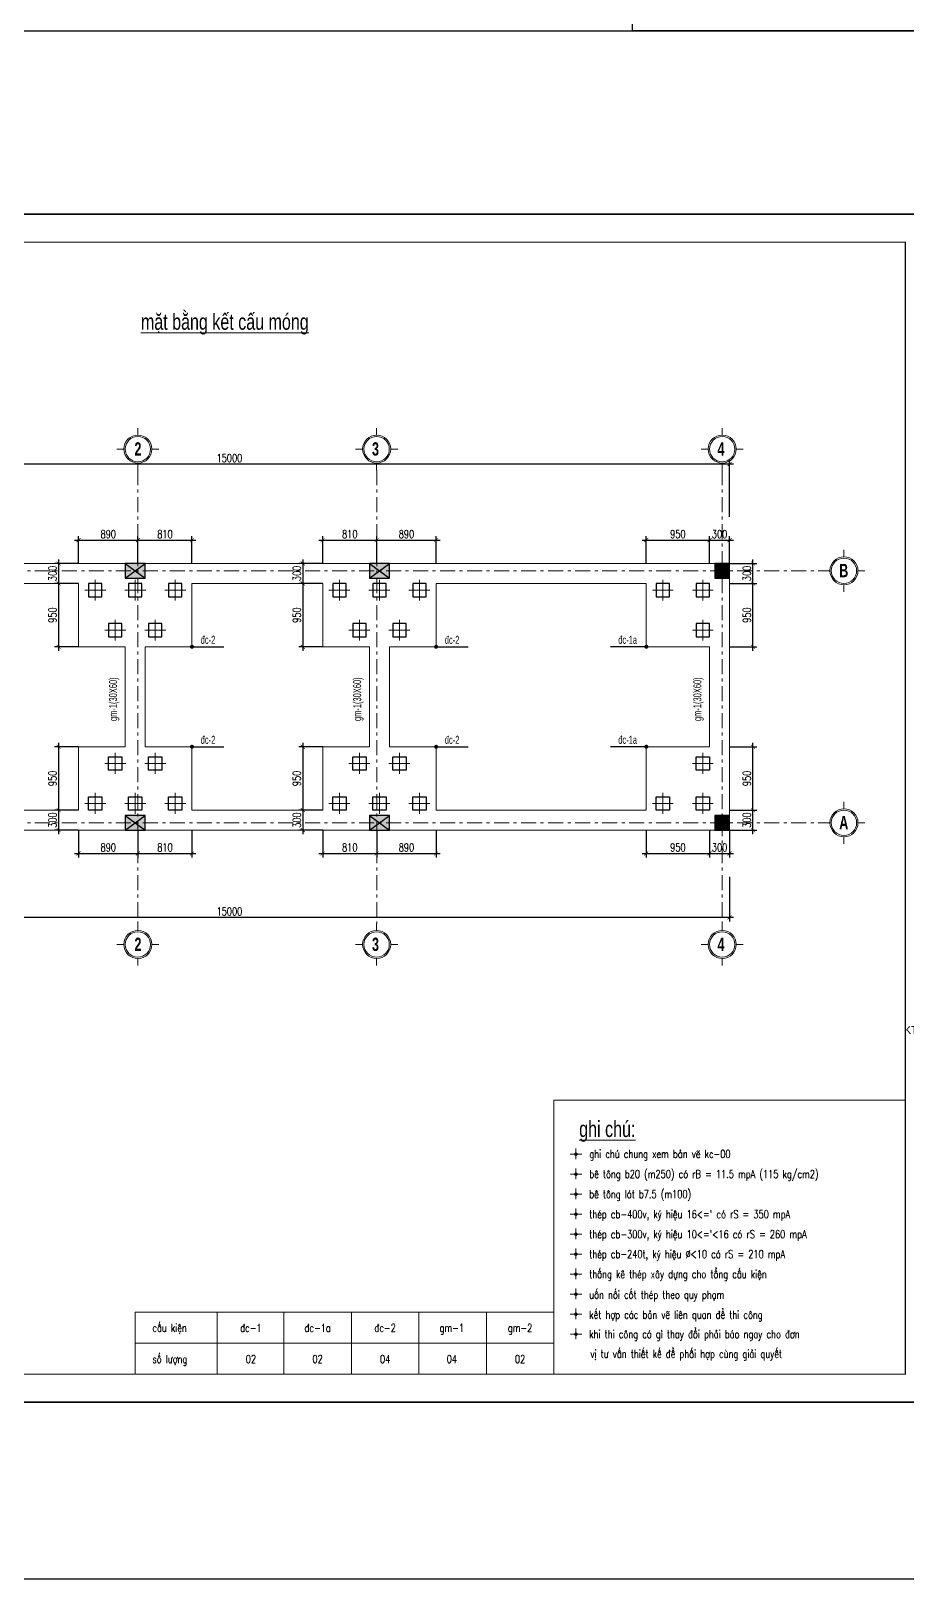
# Model space of a CAD drawing. Extents: x -2098986 to 943, y -1296280 to 73591.
# Drawn here: x -1756590 to -1743456, y -1074994 to -1051774 of the extents above; entities that cross this region are included whole.
import ezdxf
from ezdxf.enums import TextEntityAlignment as Align

# ---------------------------------------------------------------- set-up
doc = ezdxf.new("R2010")
doc.units = 0
doc.header["$LTSCALE"] = 150
doc.header["$PDMODE"] = 35
doc.linetypes.add('_Tim', pattern=[9, 5, -1.5, 1, -1.5])
doc.linetypes.add('HIDDEN2', pattern=[4.7625, 3.175, -1.5875])
doc.layers.get('0').update_dxf_attribs({"lineweight": 18})
doc.layers.get('Defpoints').update_dxf_attribs({"lineweight": 18})
for name, color, linetype, lineweight in [('05.Text', 253, 'Continuous', 18), ('11.Khung bo', 32, 'Continuous', 50), ('12.Khung', 36, 'Continuous', 25), ('KCVN-THAY', 7, 'Continuous', 25), ('LS-DIM', 251, 'Continuous', 13), ('LS-TEXT', 60, 'Continuous', 20), ('LS-THAY', 7, 'Continuous', 20), ('LS-TRUC', 108, '_Tim', 9)]:
    doc.layers.add(name, color=color, linetype=linetype, lineweight=lineweight)
for name, color, linetype in [('DIM', 1, 'Continuous'), ('HATCH', 8, 'Continuous'), ('LS-COC', 11, 'Continuous')]:
    doc.layers.add(name, color=color, linetype=linetype)
doc.layers.add('Tpl_Bound', color=1, linetype='Continuous', plot=False)
doc.styles.add('AVANTHB', font='')
doc.styles.add('KCVN-LEADER', font='vnromadi.shx', dxfattribs={"width": 0.7, "height": 4})
doc.styles.add('VnAvantH', font='')
doc.styles.add('vnsimpli', font='vnsimli.shx', dxfattribs={"width": 0.75})
doc.styles.get('AVANTHB').set_extended_font_data('.VnAvantH', bold=True)
doc.styles.get('VnAvantH').set_extended_font_data('.VnAvantH')
doc.dimstyles.new('D100', dxfattribs={"dimtxt": 200, "dimasz": 100, "dimexe": 100, "dimexo": 0, "dimgap": 50, "dimtad": 1, "dimdec": 0, "dimdsep": 46, "dimtxsty": 'vnsimpli', "dimblk": 'ARCHTICK', "dimcen": 1, "dimdle": 100, "dimclrd": 256, "dimclre": 256, "dimclrt": 60, "dimadec": 0, "dimazin": 0, "dimtfac": 1, "dimtdec": 0, "dimtix": 1, "dimtmove": 2, "dimatfit": 3, "dimfxl": 1, "dimarcsym": 0})
doc.dimstyles.new('D100(120)', dxfattribs={"dimtxt": 120, "dimasz": 60, "dimexe": 60, "dimexo": 0, "dimgap": 30, "dimtad": 1, "dimdec": 0, "dimdsep": 46, "dimtxsty": 'vnsimpli', "dimblk": 'ARCHTICK', "dimcen": 0, "dimdle": 60, "dimclrd": 256, "dimclre": 256, "dimclrt": 60, "dimadec": 0, "dimazin": 0, "dimtfac": 1, "dimtdec": 0, "dimtix": 1, "dimtmove": 0, "dimatfit": 3, "dimfxl": 1, "dimarcsym": 0})

# ---------------------------------------------------------------- blocks, each defined once
blk = doc.blocks.new('*U4')
at = {"layer": 'KCVN-THAY', "color": 140}
blk.add_lwpolyline([(214871.76, 86966.68), (215381.8, 86966.68), (215381.8, 86579.68), (214871.76, 86579.68)], close=True, dxfattribs=at)
blk = doc.blocks.new('100')
at = {"layer": '11.Khung bo', "const_width": 26.7}
blk.add_lwpolyline([(1860913, -945240), (1860913, -916940), (1896063, -916940), (1896063, -945240)], close=True, dxfattribs=at)
blk.add_lwpolyline([(1860913, -945240), (1860913, -916940), (1896063, -916940), (1896063, -945240)], close=True, dxfattribs=at)
blk.add_lwpolyline([(1860913, -945240), (1860913, -916940), (1896063, -916940), (1896063, -945240)], close=True, dxfattribs=at)
at = {"layer": '12.Khung'}
blk.add_lwpolyline([(1901579, -945940), (1901579, -916240), (1859580, -916240), (1859580, -945940)], close=True, dxfattribs=at)
blk.add_lwpolyline([(1901579, -945940), (1901579, -916240), (1859580, -916240), (1859580, -945940)], close=True, dxfattribs=at)
blk.add_lwpolyline([(1901579, -945940), (1901579, -916240), (1859580, -916240), (1859580, -945940)], close=True, dxfattribs=at)
at = {"layer": '05.Text', "style": 'VnAvantH'}
blk.add_text('KTS.lª thÕ trinh', height=198, dxfattribs=at).set_placement((1898428, -936733), align=Align.RIGHT)
blk = doc.blocks.new('n')
at = {"layer": 'LS-TEXT', "linetype": 'Continuous'}
for p, q in [((-27, 0), (-175, 0)), ((-175, 0), (188, 0)), ((0, 0), (0, 178)), ((0, 178), (0, -151))]:
    blk.add_line(p, q, dxfattribs=at)
at = {"layer": 'LS-TEXT', "linetype": 'Continuous', "const_width": 54}
blk.add_lwpolyline([(-27, 0, 1), (27, 0, 1)], format="xyb", close=True, dxfattribs=at)
blk = doc.blocks.new('GHI CHU NHA BE TONG 2')
at = {"layer": 'LS-THAY'}
blk.add_lwpolyline([(-266782, -808508), (-258003, -808508), (-258003, -815358), (-266782, -815358)], close=True, dxfattribs=at)
at = {"layer": 'LS-THAY', "xscale": 0.7999999999301508, "yscale": 0.7999999999301508, "zscale": 0.7999999999301508}
for p in [(-266233, -809858), (-266232, -810358), (-266233, -810858), (-266233, -811358), (-266233, -811858), (-266235, -812358), (-266236, -812858), (-266233, -813358), (-266233, -813858), (-266232, -814358)]:
    blk.add_blockref('n', p, dxfattribs=at)
at = {"layer": 'LS-TEXT', "color": 60, "style": 'KCVN-LEADER', "width": 0.75}
blk.add_text('%%Ughi chó:', height=400, dxfattribs=at).set_placement((-266152, -809428))
at = {"layer": 'LS-TEXT', "style": 'vnsimpli', "width": 0.75}
for s, p in [('   ghi chó chung xem b¶n vÏ kc-00', (-266233, -809952)), ('   bª t«ng b20 (m250) cã rB = 11.5 mpA (115 kg/cm2)', (-266233, -810453)), ('   bª t«ng lãt b7.5 (m100)', (-266235, -810956)), ('   thÐp cb-400v, ký hiÖu 16<=` cã rS = 350 mpA', (-266235, -811458)), ('   thÐp cb-300v, ký hiÖu 10<=`<16 cã rS = 260 mpA', (-266235, -811958)), ('   thÐp cb-240t, ký hiÖu %%C<10 cã rS = 210 mpA', (-266235, -812454)), ('   thèng kª thÐp x©y dùng cho tæng cÊu kiÖn', (-266236, -812954)), ('   uèn nèi cèt thÐp theo quy ph¹m', (-266235, -813470)), ('   kÕt hîp c¸c b¶n vÏ liªn quan ®Ó thi c«ng', (-266235, -813970)), ('   khi thi c«ng cã g× thay ®æi ph¶i b¸o ngay cho ®¬n', (-266236, -814454)), ('vÞ t\xad vÊn thiÕt kÕ ®Ó phèi hîp cïng gi¶i quyÕt', (-265871, -814951))]:
    blk.add_text(s, height=200, dxfattribs=at).set_placement(p)
blk = doc.blocks.new('DANHTRUC')
for p, q in [((980383, -947347), (980383, -947137)), ((979963, -947767), (979753, -947767)), ((980803, -947767), (981013, -947767)), ((980383, -948187), (980383, -948397))]:
    blk.add_line(p, q)
for radius in [420, 380]:
    blk.add_circle((980383, -947767), radius)
blk = doc.blocks.new('_ArchTick')
at = {"layer": 'DIM', "color": 0, "const_width": 0.15}
blk.add_lwpolyline([(-0.5, -0.5), (0.5, 0.5)], dxfattribs=at)
blk = doc.blocks.new('*D734')
at = {"layer": 'Defpoints', "color": 0, "transparency": 16777216}
for p in [(-1939457, -1050604), (-1939457, -1051394), (-1924457, -1051394)]:
    blk.add_point(p, dxfattribs=at)
at = {"layer": 'LS-DIM', "lineweight": -2, "transparency": 16777216}
for p, q in [((-1924397, -1050604), (-1939517, -1050604)), ((-1939457, -1051394), (-1939457, -1050544)), ((-1924457, -1051394), (-1924457, -1050544))]:
    blk.add_line(p, q, dxfattribs=at)
at = {"layer": 'LS-DIM', "lineweight": -2, "transparency": 16777216, "xscale": 60, "yscale": 60, "zscale": 60, "rotation": 180}
blk.add_blockref('_ArchTick', (-1939457, -1050604), dxfattribs=at)
at = {"layer": 'LS-DIM', "lineweight": -2, "transparency": 16777216, "xscale": 60, "yscale": 60, "zscale": 60}
blk.add_blockref('_ArchTick', (-1924457, -1050604), dxfattribs=at)
at = {"layer": 'LS-DIM', "color": 60, "transparency": 16777216, "insert": (-1931956, -1050514), "char_height": 120, "attachment_point": 5, "style": 'vnsimpli'}
blk.add_mtext('15000', dxfattribs=at)
blk = doc.blocks.new('*D744')
at = {"layer": 'Defpoints', "color": 0, "transparency": 16777216}
for p in [(-1939457, -1056794), (-1924457, -1056794), (-1939457, -1057404)]:
    blk.add_point(p, dxfattribs=at)
at = {"layer": 'LS-DIM', "lineweight": -2, "transparency": 16777216}
for p, q in [((-1939457, -1056794), (-1939457, -1057464)), ((-1924457, -1056794), (-1924457, -1057464)), ((-1924397, -1057404), (-1939517, -1057404))]:
    blk.add_line(p, q, dxfattribs=at)
at = {"layer": 'LS-DIM', "lineweight": -2, "transparency": 16777216, "xscale": 60, "yscale": 60, "zscale": 60, "rotation": 180}
blk.add_blockref('_ArchTick', (-1939457, -1057404), dxfattribs=at)
at = {"layer": 'LS-DIM', "lineweight": -2, "transparency": 16777216, "xscale": 60, "yscale": 60, "zscale": 60}
blk.add_blockref('_ArchTick', (-1924457, -1057404), dxfattribs=at)
at = {"layer": 'LS-DIM', "color": 60, "transparency": 16777216, "insert": (-1931956, -1057314), "char_height": 120, "attachment_point": 5, "style": 'vnsimpli'}
blk.add_mtext('15000', dxfattribs=at)
blk = doc.blocks.new('A$C287A59E2')
at = {"layer": 'LS-COC', "linetype": 'HIDDEN2', "ltscale": 0.04}
blk.add_lwpolyline([(0.75, 3.42), (3.42, 3.42), (3.42, 0.75), (0.75, 0.75)], close=True, dxfattribs=at)
at = {"layer": 'LS-TRUC', "linetype": '_Tim', "ltscale": 200}
for p, q in [((2.08, 0), (2.08, 4.17)), ((0, 2.08), (4.17, 2.08))]:
    blk.add_line(p, q, dxfattribs=at)
blk = doc.blocks.new('cocc')
at = {"layer": 'LS-COC', "yscale": 75, "zscale": 75}
for p, xscale, rotation in [((-1933811, -1052338), -75, 90), ((-1933211, -1052338), -75, 90), ((-1932611, -1052338), -75, 90), ((-1930151, -1052338), -75, 90), ((-1929551, -1052338), -75, 90), ((-1928951, -1052338), -75, 90), ((-1925301, -1052338), -75, 90), ((-1924701, -1052338), -75, 90), ((-1933511, -1052938), -75, 90), ((-1932911, -1052938), -75, 90), ((-1929851, -1052938), -75, 90), ((-1929251, -1052938), -75, 90), ((-1924701, -1052938), -75, 90), ((-1933511, -1055250), 75, 90.00000000000001), ((-1932911, -1055250), 75, 90.00000000000001), ((-1929851, -1055250), 75, 90.00000000000001), ((-1929251, -1055250), 75, 90.00000000000001), ((-1924701, -1055250), 75, 90.00000000000001), ((-1933811, -1055850), 75, 90.00000000000001), ((-1933211, -1055850), 75, 90.00000000000001), ((-1932611, -1055850), 75, 90.00000000000001), ((-1930151, -1055850), 75, 90.00000000000001), ((-1929551, -1055850), 75, 90.00000000000001), ((-1928951, -1055850), 75, 90.00000000000001), ((-1925301, -1055850), 75, 90.00000000000001), ((-1924701, -1055850), 75, 90.00000000000001)]:
    blk.add_blockref('A$C287A59E2', p, dxfattribs=dict(at, xscale=xscale, rotation=rotation))
blk = doc.blocks.new('*D786')
at = {"layer": 'Defpoints', "color": 0, "transparency": 16777216}
for p in [(-1754986, -1059411), (-1755876, -1059761), (-1754986, -1059761)]:
    blk.add_point(p, dxfattribs=at)
at = {"layer": 'LS-DIM', "lineweight": -2, "transparency": 16777216}
for p, q in [((-1755936, -1059411), (-1754926, -1059411)), ((-1755876, -1059761), (-1755876, -1059351)), ((-1754986, -1059761), (-1754986, -1059351))]:
    blk.add_line(p, q, dxfattribs=at)
at = {"layer": 'LS-DIM', "lineweight": -2, "transparency": 16777216, "xscale": 60, "yscale": 60, "zscale": 60, "rotation": 180}
blk.add_blockref('_ArchTick', (-1755876, -1059411), dxfattribs=at)
at = {"layer": 'LS-DIM', "lineweight": -2, "transparency": 16777216, "xscale": 60, "yscale": 60, "zscale": 60}
blk.add_blockref('_ArchTick', (-1754986, -1059411), dxfattribs=at)
at = {"layer": 'LS-DIM', "color": 60, "transparency": 16777216, "insert": (-1755431, -1059321), "char_height": 120, "attachment_point": 5, "style": 'vnsimpli'}
blk.add_mtext('890', dxfattribs=at)
blk = doc.blocks.new('*D787')
at = {"layer": 'Defpoints', "color": 0, "transparency": 16777216}
for p in [(-1754176, -1059411), (-1754986, -1059761), (-1754176, -1059761)]:
    blk.add_point(p, dxfattribs=at)
at = {"layer": 'LS-DIM', "lineweight": -2, "transparency": 16777216}
for p, q in [((-1755046, -1059411), (-1754116, -1059411)), ((-1754986, -1059761), (-1754986, -1059351)), ((-1754176, -1059761), (-1754176, -1059351))]:
    blk.add_line(p, q, dxfattribs=at)
at = {"layer": 'LS-DIM', "lineweight": -2, "transparency": 16777216, "xscale": 60, "yscale": 60, "zscale": 60, "rotation": 180}
blk.add_blockref('_ArchTick', (-1754986, -1059411), dxfattribs=at)
at = {"layer": 'LS-DIM', "lineweight": -2, "transparency": 16777216, "xscale": 60, "yscale": 60, "zscale": 60}
blk.add_blockref('_ArchTick', (-1754176, -1059411), dxfattribs=at)
at = {"layer": 'LS-DIM', "color": 60, "transparency": 16777216, "insert": (-1754581, -1059321), "char_height": 120, "attachment_point": 5, "style": 'vnsimpli'}
blk.add_mtext('810', dxfattribs=at)
blk = doc.blocks.new('*D788')
at = {"layer": 'Defpoints', "color": 0, "transparency": 16777216}
for p in [(-1751406, -1059411), (-1752216, -1059761), (-1751406, -1059761)]:
    blk.add_point(p, dxfattribs=at)
at = {"layer": 'LS-DIM', "lineweight": -2, "transparency": 16777216}
for p, q in [((-1752276, -1059411), (-1751346, -1059411)), ((-1752216, -1059761), (-1752216, -1059351)), ((-1751406, -1059761), (-1751406, -1059351))]:
    blk.add_line(p, q, dxfattribs=at)
at = {"layer": 'LS-DIM', "lineweight": -2, "transparency": 16777216, "xscale": 60, "yscale": 60, "zscale": 60, "rotation": 180}
blk.add_blockref('_ArchTick', (-1752216, -1059411), dxfattribs=at)
at = {"layer": 'LS-DIM', "lineweight": -2, "transparency": 16777216, "xscale": 60, "yscale": 60, "zscale": 60}
blk.add_blockref('_ArchTick', (-1751406, -1059411), dxfattribs=at)
at = {"layer": 'LS-DIM', "color": 60, "transparency": 16777216, "insert": (-1751811, -1059321), "char_height": 120, "attachment_point": 5, "style": 'vnsimpli'}
blk.add_mtext('810', dxfattribs=at)
blk = doc.blocks.new('*D789')
at = {"layer": 'Defpoints', "color": 0, "transparency": 16777216}
for p in [(-1750516, -1059411), (-1751406, -1059761), (-1750516, -1059761)]:
    blk.add_point(p, dxfattribs=at)
at = {"layer": 'LS-DIM', "lineweight": -2, "transparency": 16777216}
for p, q in [((-1751466, -1059411), (-1750456, -1059411)), ((-1751406, -1059761), (-1751406, -1059351)), ((-1750516, -1059761), (-1750516, -1059351))]:
    blk.add_line(p, q, dxfattribs=at)
at = {"layer": 'LS-DIM', "lineweight": -2, "transparency": 16777216, "xscale": 60, "yscale": 60, "zscale": 60, "rotation": 180}
blk.add_blockref('_ArchTick', (-1751406, -1059411), dxfattribs=at)
at = {"layer": 'LS-DIM', "lineweight": -2, "transparency": 16777216, "xscale": 60, "yscale": 60, "zscale": 60}
blk.add_blockref('_ArchTick', (-1750516, -1059411), dxfattribs=at)
at = {"layer": 'LS-DIM', "color": 60, "transparency": 16777216, "insert": (-1750961, -1059321), "char_height": 120, "attachment_point": 5, "style": 'vnsimpli'}
blk.add_mtext('890', dxfattribs=at)
blk = doc.blocks.new('*D790')
at = {"layer": 'Defpoints', "color": 0, "transparency": 16777216}
for p in [(-1746416, -1059411), (-1747366, -1059761), (-1746416, -1059761)]:
    blk.add_point(p, dxfattribs=at)
at = {"layer": 'LS-DIM', "lineweight": -2, "transparency": 16777216}
for p, q in [((-1747426, -1059411), (-1746356, -1059411)), ((-1747366, -1059761), (-1747366, -1059351)), ((-1746416, -1059761), (-1746416, -1059351))]:
    blk.add_line(p, q, dxfattribs=at)
at = {"layer": 'LS-DIM', "lineweight": -2, "transparency": 16777216, "xscale": 60, "yscale": 60, "zscale": 60, "rotation": 180}
blk.add_blockref('_ArchTick', (-1747366, -1059411), dxfattribs=at)
at = {"layer": 'LS-DIM', "lineweight": -2, "transparency": 16777216, "xscale": 60, "yscale": 60, "zscale": 60}
blk.add_blockref('_ArchTick', (-1746416, -1059411), dxfattribs=at)
at = {"layer": 'LS-DIM', "color": 60, "transparency": 16777216, "insert": (-1746891, -1059321), "char_height": 120, "attachment_point": 5, "style": 'vnsimpli'}
blk.add_mtext('950', dxfattribs=at)
blk = doc.blocks.new('*D791')
at = {"layer": 'Defpoints', "color": 0, "transparency": 16777216}
for p in [(-1746116, -1059411), (-1746416, -1059761), (-1746116, -1059761)]:
    blk.add_point(p, dxfattribs=at)
at = {"layer": 'LS-DIM', "lineweight": -2, "transparency": 16777216}
for p, q in [((-1746476, -1059411), (-1746056, -1059411)), ((-1746416, -1059761), (-1746416, -1059351)), ((-1746116, -1059761), (-1746116, -1059351))]:
    blk.add_line(p, q, dxfattribs=at)
at = {"layer": 'LS-DIM', "lineweight": -2, "transparency": 16777216, "xscale": 60, "yscale": 60, "zscale": 60, "rotation": 180}
blk.add_blockref('_ArchTick', (-1746416, -1059411), dxfattribs=at)
at = {"layer": 'LS-DIM', "lineweight": -2, "transparency": 16777216, "xscale": 60, "yscale": 60, "zscale": 60}
blk.add_blockref('_ArchTick', (-1746116, -1059411), dxfattribs=at)
at = {"layer": 'LS-DIM', "color": 60, "transparency": 16777216, "insert": (-1746266, -1059321), "char_height": 120, "attachment_point": 5, "style": 'vnsimpli'}
blk.add_mtext('300', dxfattribs=at)
blk = doc.blocks.new('*D798')
at = {"layer": 'Defpoints', "color": 0, "transparency": 16777216}
for p in [(-1755876, -1063761), (-1754986, -1063761), (-1754986, -1064111)]:
    blk.add_point(p, dxfattribs=at)
at = {"layer": 'LS-DIM', "lineweight": -2, "transparency": 16777216}
for p, q in [((-1755876, -1063761), (-1755876, -1064171)), ((-1754986, -1063761), (-1754986, -1064171)), ((-1755936, -1064111), (-1754926, -1064111))]:
    blk.add_line(p, q, dxfattribs=at)
at = {"layer": 'LS-DIM', "lineweight": -2, "transparency": 16777216, "xscale": 60, "yscale": 60, "zscale": 60, "rotation": 180}
blk.add_blockref('_ArchTick', (-1755876, -1064111), dxfattribs=at)
at = {"layer": 'LS-DIM', "lineweight": -2, "transparency": 16777216, "xscale": 60, "yscale": 60, "zscale": 60}
blk.add_blockref('_ArchTick', (-1754986, -1064111), dxfattribs=at)
at = {"layer": 'LS-DIM', "color": 60, "transparency": 16777216, "insert": (-1755431, -1064021), "char_height": 120, "attachment_point": 5, "style": 'vnsimpli'}
blk.add_mtext('890', dxfattribs=at)
blk = doc.blocks.new('*D799')
at = {"layer": 'Defpoints', "color": 0, "transparency": 16777216}
for p in [(-1754986, -1063761), (-1754176, -1063761), (-1754176, -1064111)]:
    blk.add_point(p, dxfattribs=at)
at = {"layer": 'LS-DIM', "lineweight": -2, "transparency": 16777216}
for p, q in [((-1754986, -1063761), (-1754986, -1064171)), ((-1754176, -1063761), (-1754176, -1064171)), ((-1755046, -1064111), (-1754116, -1064111))]:
    blk.add_line(p, q, dxfattribs=at)
at = {"layer": 'LS-DIM', "lineweight": -2, "transparency": 16777216, "xscale": 60, "yscale": 60, "zscale": 60, "rotation": 180}
blk.add_blockref('_ArchTick', (-1754986, -1064111), dxfattribs=at)
at = {"layer": 'LS-DIM', "lineweight": -2, "transparency": 16777216, "xscale": 60, "yscale": 60, "zscale": 60}
blk.add_blockref('_ArchTick', (-1754176, -1064111), dxfattribs=at)
at = {"layer": 'LS-DIM', "color": 60, "transparency": 16777216, "insert": (-1754581, -1064021), "char_height": 120, "attachment_point": 5, "style": 'vnsimpli'}
blk.add_mtext('810', dxfattribs=at)
blk = doc.blocks.new('*D800')
at = {"layer": 'Defpoints', "color": 0, "transparency": 16777216}
for p in [(-1752216, -1063761), (-1751406, -1063761), (-1751406, -1064111)]:
    blk.add_point(p, dxfattribs=at)
at = {"layer": 'LS-DIM', "lineweight": -2, "transparency": 16777216}
for p, q in [((-1752216, -1063761), (-1752216, -1064171)), ((-1751406, -1063761), (-1751406, -1064171)), ((-1752276, -1064111), (-1751346, -1064111))]:
    blk.add_line(p, q, dxfattribs=at)
at = {"layer": 'LS-DIM', "lineweight": -2, "transparency": 16777216, "xscale": 60, "yscale": 60, "zscale": 60, "rotation": 180}
blk.add_blockref('_ArchTick', (-1752216, -1064111), dxfattribs=at)
at = {"layer": 'LS-DIM', "lineweight": -2, "transparency": 16777216, "xscale": 60, "yscale": 60, "zscale": 60}
blk.add_blockref('_ArchTick', (-1751406, -1064111), dxfattribs=at)
at = {"layer": 'LS-DIM', "color": 60, "transparency": 16777216, "insert": (-1751811, -1064021), "char_height": 120, "attachment_point": 5, "style": 'vnsimpli'}
blk.add_mtext('810', dxfattribs=at)
blk = doc.blocks.new('*D801')
at = {"layer": 'Defpoints', "color": 0, "transparency": 16777216}
for p in [(-1751406, -1063761), (-1750516, -1063761), (-1750516, -1064111)]:
    blk.add_point(p, dxfattribs=at)
at = {"layer": 'LS-DIM', "lineweight": -2, "transparency": 16777216}
for p, q in [((-1751406, -1063761), (-1751406, -1064171)), ((-1750516, -1063761), (-1750516, -1064171)), ((-1751466, -1064111), (-1750456, -1064111))]:
    blk.add_line(p, q, dxfattribs=at)
at = {"layer": 'LS-DIM', "lineweight": -2, "transparency": 16777216, "xscale": 60, "yscale": 60, "zscale": 60, "rotation": 180}
blk.add_blockref('_ArchTick', (-1751406, -1064111), dxfattribs=at)
at = {"layer": 'LS-DIM', "lineweight": -2, "transparency": 16777216, "xscale": 60, "yscale": 60, "zscale": 60}
blk.add_blockref('_ArchTick', (-1750516, -1064111), dxfattribs=at)
at = {"layer": 'LS-DIM', "color": 60, "transparency": 16777216, "insert": (-1750961, -1064021), "char_height": 120, "attachment_point": 5, "style": 'vnsimpli'}
blk.add_mtext('890', dxfattribs=at)
blk = doc.blocks.new('*D802')
at = {"layer": 'Defpoints', "color": 0, "transparency": 16777216}
for p in [(-1747366, -1063761), (-1746416, -1063761), (-1746416, -1064111)]:
    blk.add_point(p, dxfattribs=at)
at = {"layer": 'LS-DIM', "lineweight": -2, "transparency": 16777216}
for p, q in [((-1747366, -1063761), (-1747366, -1064171)), ((-1746416, -1063761), (-1746416, -1064171)), ((-1747426, -1064111), (-1746356, -1064111))]:
    blk.add_line(p, q, dxfattribs=at)
at = {"layer": 'LS-DIM', "lineweight": -2, "transparency": 16777216, "xscale": 60, "yscale": 60, "zscale": 60, "rotation": 180}
blk.add_blockref('_ArchTick', (-1747366, -1064111), dxfattribs=at)
at = {"layer": 'LS-DIM', "lineweight": -2, "transparency": 16777216, "xscale": 60, "yscale": 60, "zscale": 60}
blk.add_blockref('_ArchTick', (-1746416, -1064111), dxfattribs=at)
at = {"layer": 'LS-DIM', "color": 60, "transparency": 16777216, "insert": (-1746891, -1064021), "char_height": 120, "attachment_point": 5, "style": 'vnsimpli'}
blk.add_mtext('950', dxfattribs=at)
blk = doc.blocks.new('*D803')
at = {"layer": 'Defpoints', "color": 0, "transparency": 16777216}
for p in [(-1746416, -1063761), (-1746116, -1063761), (-1746116, -1064111)]:
    blk.add_point(p, dxfattribs=at)
at = {"layer": 'LS-DIM', "lineweight": -2, "transparency": 16777216}
for p, q in [((-1746416, -1063761), (-1746416, -1064171)), ((-1746116, -1063761), (-1746116, -1064171)), ((-1746476, -1064111), (-1746056, -1064111))]:
    blk.add_line(p, q, dxfattribs=at)
at = {"layer": 'LS-DIM', "lineweight": -2, "transparency": 16777216, "xscale": 60, "yscale": 60, "zscale": 60, "rotation": 180}
blk.add_blockref('_ArchTick', (-1746416, -1064111), dxfattribs=at)
at = {"layer": 'LS-DIM', "lineweight": -2, "transparency": 16777216, "xscale": 60, "yscale": 60, "zscale": 60}
blk.add_blockref('_ArchTick', (-1746116, -1064111), dxfattribs=at)
at = {"layer": 'LS-DIM', "color": 60, "transparency": 16777216, "insert": (-1746266, -1064021), "char_height": 120, "attachment_point": 5, "style": 'vnsimpli'}
blk.add_mtext('300', dxfattribs=at)
blk = doc.blocks.new('*D804')
at = {"layer": 'Defpoints', "color": 0, "transparency": 16777216}
for p in [(-1746116, -1063461), (-1745766, -1063461), (-1746116, -1063761)]:
    blk.add_point(p, dxfattribs=at)
at = {"layer": 'LS-DIM', "lineweight": -2, "transparency": 16777216}
for p, q in [((-1746116, -1063461), (-1745706, -1063461)), ((-1745766, -1063821), (-1745766, -1063401)), ((-1746116, -1063761), (-1745706, -1063761))]:
    blk.add_line(p, q, dxfattribs=at)
at = {"layer": 'LS-DIM', "lineweight": -2, "transparency": 16777216, "xscale": 60, "yscale": 60, "zscale": 60}
for p, rotation in [((-1745766, -1063461), 90), ((-1745766, -1063761), 270)]:
    blk.add_blockref('_ArchTick', p, dxfattribs=dict(at, rotation=rotation))
at = {"layer": 'LS-DIM', "color": 60, "transparency": 16777216, "insert": (-1745856, -1063611), "char_height": 120, "attachment_point": 5, "rotation": 90, "style": 'vnsimpli'}
blk.add_mtext('300', dxfattribs=at)
blk = doc.blocks.new('*D805')
at = {"layer": 'Defpoints', "color": 0, "transparency": 16777216}
for p in [(-1746116, -1062511), (-1745766, -1062511), (-1746116, -1063461)]:
    blk.add_point(p, dxfattribs=at)
at = {"layer": 'LS-DIM', "lineweight": -2, "transparency": 16777216}
for p, q in [((-1746116, -1062511), (-1745706, -1062511)), ((-1745766, -1063521), (-1745766, -1062451)), ((-1746116, -1063461), (-1745706, -1063461))]:
    blk.add_line(p, q, dxfattribs=at)
at = {"layer": 'LS-DIM', "lineweight": -2, "transparency": 16777216, "xscale": 60, "yscale": 60, "zscale": 60}
for p, rotation in [((-1745766, -1062511), 90), ((-1745766, -1063461), 270)]:
    blk.add_blockref('_ArchTick', p, dxfattribs=dict(at, rotation=rotation))
at = {"layer": 'LS-DIM', "color": 60, "transparency": 16777216, "insert": (-1745856, -1062986), "char_height": 120, "attachment_point": 5, "rotation": 90, "style": 'vnsimpli'}
blk.add_mtext('950', dxfattribs=at)
blk = doc.blocks.new('*D806')
at = {"layer": 'Defpoints', "color": 0, "transparency": 16777216}
for p in [(-1746116, -1060061), (-1745766, -1060061), (-1746116, -1061011)]:
    blk.add_point(p, dxfattribs=at)
at = {"layer": 'LS-DIM', "lineweight": -2, "transparency": 16777216}
for p, q in [((-1746116, -1060061), (-1745706, -1060061)), ((-1745766, -1061071), (-1745766, -1060001)), ((-1746116, -1061011), (-1745706, -1061011))]:
    blk.add_line(p, q, dxfattribs=at)
at = {"layer": 'LS-DIM', "lineweight": -2, "transparency": 16777216, "xscale": 60, "yscale": 60, "zscale": 60}
for p, rotation in [((-1745766, -1060061), 90), ((-1745766, -1061011), 270)]:
    blk.add_blockref('_ArchTick', p, dxfattribs=dict(at, rotation=rotation))
at = {"layer": 'LS-DIM', "color": 60, "transparency": 16777216, "insert": (-1745856, -1060536), "char_height": 120, "attachment_point": 5, "rotation": 90, "style": 'vnsimpli'}
blk.add_mtext('950', dxfattribs=at)
blk = doc.blocks.new('*D807')
at = {"layer": 'Defpoints', "color": 0, "transparency": 16777216}
for p in [(-1746116, -1059761), (-1745766, -1059761), (-1746116, -1060061)]:
    blk.add_point(p, dxfattribs=at)
at = {"layer": 'LS-DIM', "lineweight": -2, "transparency": 16777216}
for p, q in [((-1746116, -1059761), (-1745706, -1059761)), ((-1745766, -1060121), (-1745766, -1059701)), ((-1746116, -1060061), (-1745706, -1060061))]:
    blk.add_line(p, q, dxfattribs=at)
at = {"layer": 'LS-DIM', "lineweight": -2, "transparency": 16777216, "xscale": 60, "yscale": 60, "zscale": 60}
for p, rotation in [((-1745766, -1059761), 90), ((-1745766, -1060061), 270)]:
    blk.add_blockref('_ArchTick', p, dxfattribs=dict(at, rotation=rotation))
at = {"layer": 'LS-DIM', "color": 60, "transparency": 16777216, "insert": (-1745856, -1059911), "char_height": 120, "attachment_point": 5, "rotation": 90, "style": 'vnsimpli'}
blk.add_mtext('300', dxfattribs=at)
blk = doc.blocks.new('DOT')
at = {"color": 0, "linetype": 'ByBlock'}
blk.add_line((-0.5, 0), (-1, 0), dxfattribs=at)
at = {"color": 0, "linetype": 'ByBlock', "const_width": 0.5}
blk.add_lwpolyline([(-0.25, 0, 1), (0.25, 0, 1)], format="xyb", close=True, dxfattribs=at)
blk = doc.blocks.new('*D808')
at = {"layer": 'Defpoints', "color": 0, "transparency": 16777216}
for p in [(-1755876, -1059761), (-1756176, -1060061), (-1755876, -1060061)]:
    blk.add_point(p, dxfattribs=at)
at = {"layer": 'LS-DIM', "lineweight": -2, "transparency": 16777216}
for p, q in [((-1755876, -1059761), (-1756236, -1059761)), ((-1756176, -1059701), (-1756176, -1060121)), ((-1755876, -1060061), (-1756236, -1060061))]:
    blk.add_line(p, q, dxfattribs=at)
at = {"layer": 'LS-DIM', "lineweight": -2, "transparency": 16777216, "xscale": 60, "yscale": 60, "zscale": 60}
for p, rotation in [((-1756176, -1059761), 90), ((-1756176, -1060061), 270)]:
    blk.add_blockref('_ArchTick', p, dxfattribs=dict(at, rotation=rotation))
at = {"layer": 'LS-DIM', "color": 60, "transparency": 16777216, "insert": (-1756266, -1059911), "char_height": 120, "attachment_point": 5, "rotation": 90, "style": 'vnsimpli'}
blk.add_mtext('300', dxfattribs=at)
blk = doc.blocks.new('*D809')
at = {"layer": 'Defpoints', "color": 0, "transparency": 16777216}
for p in [(-1755876, -1060061), (-1756176, -1061011), (-1755876, -1061011)]:
    blk.add_point(p, dxfattribs=at)
at = {"layer": 'LS-DIM', "lineweight": -2, "transparency": 16777216}
for p, q in [((-1755876, -1060061), (-1756236, -1060061)), ((-1756176, -1060001), (-1756176, -1061071)), ((-1755876, -1061011), (-1756236, -1061011))]:
    blk.add_line(p, q, dxfattribs=at)
at = {"layer": 'LS-DIM', "lineweight": -2, "transparency": 16777216, "xscale": 60, "yscale": 60, "zscale": 60}
for p, rotation in [((-1756176, -1060061), 90), ((-1756176, -1061011), 270)]:
    blk.add_blockref('_ArchTick', p, dxfattribs=dict(at, rotation=rotation))
at = {"layer": 'LS-DIM', "color": 60, "transparency": 16777216, "insert": (-1756266, -1060536), "char_height": 120, "attachment_point": 5, "rotation": 90, "style": 'vnsimpli'}
blk.add_mtext('950', dxfattribs=at)
blk = doc.blocks.new('*D810')
at = {"layer": 'Defpoints', "color": 0, "transparency": 16777216}
for p in [(-1755876, -1062511), (-1756176, -1063461), (-1755876, -1063461)]:
    blk.add_point(p, dxfattribs=at)
at = {"layer": 'LS-DIM', "lineweight": -2, "transparency": 16777216}
for p, q in [((-1755876, -1062511), (-1756236, -1062511)), ((-1756176, -1062451), (-1756176, -1063521)), ((-1755876, -1063461), (-1756236, -1063461))]:
    blk.add_line(p, q, dxfattribs=at)
at = {"layer": 'LS-DIM', "lineweight": -2, "transparency": 16777216, "xscale": 60, "yscale": 60, "zscale": 60}
for p, rotation in [((-1756176, -1062511), 90), ((-1756176, -1063461), 270)]:
    blk.add_blockref('_ArchTick', p, dxfattribs=dict(at, rotation=rotation))
at = {"layer": 'LS-DIM', "color": 60, "transparency": 16777216, "insert": (-1756266, -1062986), "char_height": 120, "attachment_point": 5, "rotation": 90, "style": 'vnsimpli'}
blk.add_mtext('950', dxfattribs=at)
blk = doc.blocks.new('*D811')
at = {"layer": 'Defpoints', "color": 0, "transparency": 16777216}
for p in [(-1755876, -1063461), (-1756176, -1063761), (-1755876, -1063761)]:
    blk.add_point(p, dxfattribs=at)
at = {"layer": 'LS-DIM', "lineweight": -2, "transparency": 16777216}
for p, q in [((-1755876, -1063461), (-1756236, -1063461)), ((-1756176, -1063401), (-1756176, -1063821)), ((-1755876, -1063761), (-1756236, -1063761))]:
    blk.add_line(p, q, dxfattribs=at)
at = {"layer": 'LS-DIM', "lineweight": -2, "transparency": 16777216, "xscale": 60, "yscale": 60, "zscale": 60}
for p, rotation in [((-1756176, -1063461), 90), ((-1756176, -1063761), 270)]:
    blk.add_blockref('_ArchTick', p, dxfattribs=dict(at, rotation=rotation))
at = {"layer": 'LS-DIM', "color": 60, "transparency": 16777216, "insert": (-1756266, -1063611), "char_height": 120, "attachment_point": 5, "rotation": 90, "style": 'vnsimpli'}
blk.add_mtext('300', dxfattribs=at)
blk = doc.blocks.new('*D812')
at = {"layer": 'Defpoints', "color": 0, "transparency": 16777216}
for p in [(-1752216, -1059761), (-1752516, -1060061), (-1752216, -1060061)]:
    blk.add_point(p, dxfattribs=at)
at = {"layer": 'LS-DIM', "lineweight": -2, "transparency": 16777216}
for p, q in [((-1752216, -1059761), (-1752576, -1059761)), ((-1752516, -1059701), (-1752516, -1060121)), ((-1752216, -1060061), (-1752576, -1060061))]:
    blk.add_line(p, q, dxfattribs=at)
at = {"layer": 'LS-DIM', "lineweight": -2, "transparency": 16777216, "xscale": 60, "yscale": 60, "zscale": 60}
for p, rotation in [((-1752516, -1059761), 90), ((-1752516, -1060061), 270)]:
    blk.add_blockref('_ArchTick', p, dxfattribs=dict(at, rotation=rotation))
at = {"layer": 'LS-DIM', "color": 60, "transparency": 16777216, "insert": (-1752606, -1059911), "char_height": 120, "attachment_point": 5, "rotation": 90, "style": 'vnsimpli'}
blk.add_mtext('300', dxfattribs=at)
blk = doc.blocks.new('*D813')
at = {"layer": 'Defpoints', "color": 0, "transparency": 16777216}
for p in [(-1752216, -1060061), (-1752516, -1061011), (-1752216, -1061011)]:
    blk.add_point(p, dxfattribs=at)
at = {"layer": 'LS-DIM', "lineweight": -2, "transparency": 16777216}
for p, q in [((-1752216, -1060061), (-1752576, -1060061)), ((-1752516, -1060001), (-1752516, -1061071)), ((-1752216, -1061011), (-1752576, -1061011))]:
    blk.add_line(p, q, dxfattribs=at)
at = {"layer": 'LS-DIM', "lineweight": -2, "transparency": 16777216, "xscale": 60, "yscale": 60, "zscale": 60}
for p, rotation in [((-1752516, -1060061), 90), ((-1752516, -1061011), 270)]:
    blk.add_blockref('_ArchTick', p, dxfattribs=dict(at, rotation=rotation))
at = {"layer": 'LS-DIM', "color": 60, "transparency": 16777216, "insert": (-1752606, -1060536), "char_height": 120, "attachment_point": 5, "rotation": 90, "style": 'vnsimpli'}
blk.add_mtext('950', dxfattribs=at)
blk = doc.blocks.new('*D814')
at = {"layer": 'Defpoints', "color": 0, "transparency": 16777216}
for p in [(-1752216, -1062511), (-1752516, -1063461), (-1752216, -1063461)]:
    blk.add_point(p, dxfattribs=at)
at = {"layer": 'LS-DIM', "lineweight": -2, "transparency": 16777216}
for p, q in [((-1752216, -1062511), (-1752576, -1062511)), ((-1752516, -1062451), (-1752516, -1063521)), ((-1752216, -1063461), (-1752576, -1063461))]:
    blk.add_line(p, q, dxfattribs=at)
at = {"layer": 'LS-DIM', "lineweight": -2, "transparency": 16777216, "xscale": 60, "yscale": 60, "zscale": 60}
for p, rotation in [((-1752516, -1062511), 90), ((-1752516, -1063461), 270)]:
    blk.add_blockref('_ArchTick', p, dxfattribs=dict(at, rotation=rotation))
at = {"layer": 'LS-DIM', "color": 60, "transparency": 16777216, "insert": (-1752606, -1062986), "char_height": 120, "attachment_point": 5, "rotation": 90, "style": 'vnsimpli'}
blk.add_mtext('950', dxfattribs=at)
blk = doc.blocks.new('*D815')
at = {"layer": 'Defpoints', "color": 0, "transparency": 16777216}
for p in [(-1752216, -1063461), (-1752516, -1063761), (-1752216, -1063761)]:
    blk.add_point(p, dxfattribs=at)
at = {"layer": 'LS-DIM', "lineweight": -2, "transparency": 16777216}
for p, q in [((-1752216, -1063461), (-1752576, -1063461)), ((-1752516, -1063401), (-1752516, -1063821)), ((-1752216, -1063761), (-1752576, -1063761))]:
    blk.add_line(p, q, dxfattribs=at)
at = {"layer": 'LS-DIM', "lineweight": -2, "transparency": 16777216, "xscale": 60, "yscale": 60, "zscale": 60}
for p, rotation in [((-1752516, -1063461), 90), ((-1752516, -1063761), 270)]:
    blk.add_blockref('_ArchTick', p, dxfattribs=dict(at, rotation=rotation))
at = {"layer": 'LS-DIM', "color": 60, "transparency": 16777216, "insert": (-1752606, -1063611), "char_height": 120, "attachment_point": 5, "rotation": 90, "style": 'vnsimpli'}
blk.add_mtext('300', dxfattribs=at)
blk = doc.blocks.new('qqqe213123213')
at = {"layer": 'HATCH'}
h = blk.add_hatch(color=256, dxfattribs=at)
h.dxf.hatch_style = 1
h.paths.add_polyline_path([(-1933517, -1052314), (-1933217, -1052314), (-1933217, -1052094), (-1933517, -1052094)])
h = blk.add_hatch(color=256, dxfattribs=at)
h.dxf.hatch_style = 1
h.paths.add_polyline_path([(-1929857, -1052314), (-1929557, -1052314), (-1929557, -1052094), (-1929857, -1052094)])
h = blk.add_hatch(color=256, dxfattribs=at)
h.dxf.hatch_style = 1
h.paths.add_polyline_path([(-1924677, -1052314), (-1924457, -1052314), (-1924457, -1052094), (-1924677, -1052094)])
h = blk.add_hatch(color=256, dxfattribs=at)
h.dxf.hatch_style = 1
h.paths.add_polyline_path([(-1933517, -1056094), (-1933217, -1056094), (-1933217, -1055874), (-1933517, -1055874)])
h = blk.add_hatch(color=256, dxfattribs=at)
h.dxf.hatch_style = 1
h.paths.add_polyline_path([(-1929857, -1056094), (-1929557, -1056094), (-1929557, -1055874), (-1929857, -1055874)])
h = blk.add_hatch(color=256, dxfattribs=at)
h.dxf.hatch_style = 1
h.paths.add_polyline_path([(-1924677, -1056094), (-1924457, -1056094), (-1924457, -1055874), (-1924677, -1055874)])
at = {"layer": 'DIM'}
for p, q in [((-1933517, -1052094), (-1933217, -1052314)), ((-1933517, -1052314), (-1933217, -1052094)), ((-1929857, -1052094), (-1929557, -1052314)), ((-1929857, -1052314), (-1929557, -1052094)), ((-1924677, -1052094), (-1924457, -1052314)), ((-1924677, -1052314), (-1924457, -1052094)), ((-1933517, -1055874), (-1933217, -1056094)), ((-1933517, -1056094), (-1933217, -1055874)), ((-1929857, -1055874), (-1929557, -1056094)), ((-1929857, -1056094), (-1929557, -1055874)), ((-1924677, -1055874), (-1924457, -1056094)), ((-1924677, -1056094), (-1924457, -1055874))]:
    blk.add_line(p, q, dxfattribs=at)
for points in [[(-1933517, -1052314), (-1933217, -1052314), (-1933217, -1052094), (-1933517, -1052094)], [(-1929857, -1052314), (-1929557, -1052314), (-1929557, -1052094), (-1929857, -1052094)], [(-1924677, -1052314), (-1924457, -1052314), (-1924457, -1052094), (-1924677, -1052094)], [(-1933517, -1056094), (-1933217, -1056094), (-1933217, -1055874), (-1933517, -1055874)], [(-1929857, -1056094), (-1929557, -1056094), (-1929557, -1055874), (-1929857, -1055874)], [(-1924677, -1056094), (-1924457, -1056094), (-1924457, -1055874), (-1924677, -1055874)]]:
    blk.add_lwpolyline(points, close=True, dxfattribs=at)
at = {"layer": 'LS-TRUC', "ltscale": 0.3}
for p, q in [((-1933327, -1050694), (-1933327, -1057494)), ((-1929747, -1050694), (-1929747, -1057494)), ((-1924567, -1050694), (-1924567, -1057494)), ((-1941757, -1052204), (-1923057, -1052204)), ((-1941757, -1055984), (-1923057, -1055984))]:
    blk.add_line(p, q, dxfattribs=at)
at = {"layer": '05.Text', "xscale": 0.5, "yscale": 0.5, "zscale": 0.5}
for p in [(-2423519.7, -576495.7), (-2419939.7, -576495.7), (-2414758.7, -576495.7), (-2412933.7, -578320.7), (-2412933.7, -582100.7), (-2423519.7, -583925.7), (-2419939.7, -583925.7), (-2414758.7, -583925.7)]:
    blk.add_blockref('DANHTRUC', p, dxfattribs=at)
at = {"layer": '05.Text', "style": 'AVANTHB', "width": 0.7}
for s, p in [('2', (-1933378.8, -1050476.7)), ('3', (-1929817.8, -1050476.7)), ('4', (-1924637.8, -1050476.7)), ('B', (-1922812.8, -1052301.7)), ('A', (-1922812.8, -1056081.7)), ('2', (-1933378.8, -1057906.7)), ('3', (-1929817.8, -1057906.7)), ('4', (-1924637.8, -1057906.7))]:
    blk.add_text(s, height=200, dxfattribs=at).set_placement(p)
at = {"layer": 'LS-DIM'}
for base, p1, p2, picture, middle in [((-1939457, -1050604), (-1924457, -1051394), (-1939457, -1051394), '*D734', (-1931956, -1050604)), ((-1939457, -1057404), (-1924457, -1056794), (-1939457, -1056794), '*D744', (-1931956, -1057404))]:
    dim = blk.add_linear_dim(base=base, p1=p1, p2=p2, dimstyle='D100(120)', dxfattribs=at)
    dim.commit()
    dim.dimension.update_dxf_attribs({"geometry": picture, "text_midpoint": middle, "dimtype": 128})
blk = doc.blocks.new('qqwewqewqe123')
at = {"layer": 'LS-THAY'}
for p, q in [((-1938207, -1052394), (-1934217, -1052394)), ((-1934217, -1052394), (-1934217, -1053344)), ((-1932517, -1052394), (-1932517, -1053344)), ((-1932517, -1052394), (-1930557, -1052394)), ((-1930557, -1052394), (-1930557, -1053344)), ((-1928857, -1052394), (-1928857, -1053344)), ((-1928857, -1052394), (-1925707, -1052394)), ((-1925707, -1053344), (-1925707, -1052394)), ((-1934217, -1053344), (-1933517, -1053344)), ((-1933517, -1053344), (-1933517, -1054844)), ((-1933217, -1053344), (-1933217, -1054844)), ((-1933217, -1053344), (-1932517, -1053344)), ((-1930557, -1053344), (-1929857, -1053344)), ((-1929857, -1053344), (-1929857, -1054844)), ((-1929557, -1053344), (-1929557, -1054844)), ((-1929557, -1053344), (-1928857, -1053344)), ((-1924757, -1053344), (-1925707, -1053344)), ((-1924757, -1053344), (-1924757, -1054844)), ((-1934217, -1055794), (-1934217, -1054844)), ((-1934217, -1054844), (-1933517, -1054844)), ((-1933217, -1054844), (-1932517, -1054844)), ((-1932517, -1055794), (-1932517, -1054844)), ((-1930557, -1055794), (-1930557, -1054844)), ((-1930557, -1054844), (-1929857, -1054844)), ((-1929557, -1054844), (-1928857, -1054844)), ((-1928857, -1055794), (-1928857, -1054844)), ((-1925707, -1054844), (-1925707, -1055794)), ((-1924757, -1054844), (-1925707, -1054844)), ((-1934217, -1055794), (-1938207, -1055794)), ((-1930557, -1055794), (-1932517, -1055794)), ((-1925707, -1055794), (-1928857, -1055794))]:
    blk.add_line(p, q, dxfattribs=at)
blk.add_lwpolyline([(-1939457, -1052094), (-1924457, -1052094), (-1924457, -1056094), (-1939457, -1056094)], close=True, dxfattribs=at)
at = {"layer": 'DIM'}
blk.add_blockref('qqqe213123213', (0, 0), dxfattribs=at)
at = {"layer": 'LS-COC'}
blk.add_blockref('cocc', (0, 0), dxfattribs=at)

msp = doc.modelspace()

# ---------------------------------------------------------------- linework, layer by layer
at = {"layer": 'LS-THAY'}
for p, q in [((-1755028.6, -1070989.2), (-1755028.6, -1071922.5)), ((-1755028.6, -1070989.2), (-1748749.2, -1070989.2)), ((-1753796.8, -1070989.2), (-1753796.8, -1071922.5)), ((-1752796.8, -1070989.2), (-1752796.8, -1071922.5)), ((-1751784.9, -1070989.2), (-1751784.9, -1071922.5)), ((-1750773, -1070989.2), (-1750773, -1071922.5)), ((-1749761.1, -1070989.2), (-1749761.1, -1071922.5)), ((-1748749.2, -1070989.2), (-1748749.2, -1071922.5)), ((-1755028.6, -1071455.9), (-1748749.2, -1071455.9)), ((-1755028.6, -1071922.5), (-1748749.2, -1071922.5))]:
    msp.add_line(p, q, dxfattribs=at)
at = {"layer": 'Tpl_Bound', "color": 1}
msp.add_lwpolyline([(-1765371.6, -1072342.5), (-1765371.6, -1054522.5), (-1740171.6, -1054522.5), (-1740171.6, -1072342.5)], close=True, dxfattribs=at)

# ---------------------------------------------------------------- block references
at = {"layer": '05.Text', "xscale": 0.6000055114637588, "yscale": 0.6000055114637588, "zscale": 0.6000055114637588}
msp.add_blockref('100', (-2881129.7, -504773.4), dxfattribs=at)
at = {"layer": 'Defpoints'}
for p, xscale, yscale, zscale in [((-23234746.6, -9709742.8), 100, 100, 100), ((-14660278, -6269774.9), 60, 60, 60)]:
    msp.add_blockref('*U4', p, dxfattribs=dict(at, xscale=xscale, yscale=yscale, zscale=zscale))
at = {"layer": 'LS-DIM', "xscale": 0.599999999967762, "yscale": 0.599999999967762, "zscale": 0.599999999967762}
msp.add_blockref('GHI CHU NHA BE TONG 2', (-1588680, -582707.5), dxfattribs=at)
at = {"layer": 'LS-THAY'}
msp.add_blockref('qqwewqewqe123', (178340.8, -7666.8), dxfattribs=at)

# ---------------------------------------------------------------- texts
at = {"layer": 'LS-TEXT', "width": 0.75}
for s, height, style, p in [('%%UmÆt b»ng kÕt cÊu mãng', 240, 'KCVN-LEADER', (-1753683.8, -1056256.1)), ('®c-1', 120, 'vnsimpli', (-1753292.6, -1071287.5)), ('®c-1a', 120, 'vnsimpli', (-1752292.6, -1071287.5)), ('®c-2', 120, 'vnsimpli', (-1751280.7, -1071287.5)), ('gm-1', 120, 'vnsimpli', (-1750280.7, -1071287.5)), ('gm-2', 120, 'vnsimpli', (-1749256.9, -1071287.5)), ('02', 120, 'vnsimpli', (-1753292.6, -1071754.2)), ('02', 120, 'vnsimpli', (-1752292.6, -1071754.2)), ('04', 120, 'vnsimpli', (-1751280.7, -1071754.2)), ('04', 120, 'vnsimpli', (-1750280.7, -1071754.2)), ('02', 120, 'vnsimpli', (-1749256.9, -1071754.2))]:
    msp.add_text(s, height=height, dxfattribs=dict(at, style=style)).set_placement(p, align=Align.CENTER)
at = {"layer": 'LS-TEXT', "color": 60, "style": 'KCVN-LEADER', "width": 0.7}
for s, p in [('®c-2', (-1753936, -1060966.7)), ('®c-2', (-1750276, -1060966.7)), ('®c-1a', (-1747644.5, -1060966.7)), ('®c-2', (-1753936, -1062466.7)), ('®c-2', (-1750276, -1062466.7)), ('®c-1a', (-1747644.5, -1062466.7))]:
    msp.add_text(s, height=120, dxfattribs=at).set_placement(p, align=Align.CENTER)
for p in [(-1755299.4, -1061797.6), (-1751639.4, -1061797.6), (-1746539.4, -1061797.6)]:
    msp.add_text('gm-1(30X60)', height=120, rotation=90, dxfattribs=at).set_placement(p, align=Align.CENTER)
at = {"layer": 'LS-TEXT', "style": 'vnsimpli', "width": 0.75}
for s, p in [('cÊu kiÖn', (-1754770.4, -1071287.5)), ('sè l\xadîng', (-1754770.4, -1071754.2))]:
    msp.add_text(s, height=120, dxfattribs=at).set_placement(p)

# ---------------------------------------------------------------- dimensions: what is measured, and where the dimension line sits
at = {"layer": 'LS-DIM'}
for base, p1, p2, picture, middle in [((-1754986.2, -1059410.8), (-1755876.2, -1059760.8), (-1754986.2, -1059760.8), '*D786', (-1755431.2, -1059320.8)), ((-1754176.2, -1059410.8), (-1754986.2, -1059760.8), (-1754176.2, -1059760.8), '*D787', (-1754581.2, -1059320.8)), ((-1751406.2, -1059410.8), (-1752216.2, -1059760.8), (-1751406.2, -1059760.8), '*D788', (-1751811.2, -1059320.8)), ((-1750516.2, -1059410.8), (-1751406.2, -1059760.8), (-1750516.2, -1059760.8), '*D789', (-1750961.2, -1059320.8)), ((-1746416.2, -1059410.8), (-1747366.2, -1059760.8), (-1746416.2, -1059760.8), '*D790', (-1746891.2, -1059320.8)), ((-1746116.2, -1059410.8), (-1746416.2, -1059760.8), (-1746116.2, -1059760.8), '*D791', (-1746266.2, -1059320.8)), ((-1754986.2, -1064110.8), (-1755876.2, -1063760.8), (-1754986.2, -1063760.8), '*D798', (-1755431.2, -1064020.8)), ((-1754176.2, -1064110.8), (-1754986.2, -1063760.8), (-1754176.2, -1063760.8), '*D799', (-1754581.2, -1064020.8)), ((-1751406.2, -1064110.8), (-1752216.2, -1063760.8), (-1751406.2, -1063760.8), '*D800', (-1751811.2, -1064020.8)), ((-1750516.2, -1064110.8), (-1751406.2, -1063760.8), (-1750516.2, -1063760.8), '*D801', (-1750961.2, -1064020.8)), ((-1746416.2, -1064110.8), (-1747366.2, -1063760.8), (-1746416.2, -1063760.8), '*D802', (-1746891.2, -1064020.8)), ((-1746116.2, -1064110.8), (-1746416.2, -1063760.8), (-1746116.2, -1063760.8), '*D803', (-1746266.2, -1064020.8))]:
    dim = msp.add_linear_dim(base=base, p1=p1, p2=p2, dimstyle='D100(120)', override={"dimtmove": 1}, dxfattribs=at)
    dim.commit()
    dim.dimension.update_dxf_attribs({"geometry": picture, "text_midpoint": middle})
for base, p1, p2, picture, middle in [((-1756176.2, -1060060.8), (-1755876.2, -1059760.8), (-1755876.2, -1060060.8), '*D808', (-1756266.2, -1059910.8)), ((-1752516.2, -1060060.8), (-1752216.2, -1059760.8), (-1752216.2, -1060060.8), '*D812', (-1752606.2, -1059910.8)), ((-1745766.2, -1063460.8), (-1746116.2, -1063760.8), (-1746116.2, -1063460.8), '*D804', (-1745856.2, -1063610.8))]:
    dim = msp.add_linear_dim(base=base, p1=p1, p2=p2, angle=90, dimstyle='D100(120)', dxfattribs=at)
    dim.commit()
    dim.dimension.update_dxf_attribs({"geometry": picture, "text_midpoint": middle})
for base, p1, p2, picture, middle in [((-1745766.2, -1059760.8), (-1746116.2, -1060060.8), (-1746116.2, -1059760.8), '*D807', (-1745856.2, -1059910.8)), ((-1756176.2, -1061010.8), (-1755876.2, -1060060.8), (-1755876.2, -1061010.8), '*D809', (-1756266.2, -1060535.8)), ((-1752516.2, -1061010.8), (-1752216.2, -1060060.8), (-1752216.2, -1061010.8), '*D813', (-1752606.2, -1060535.8)), ((-1745766.2, -1060060.8), (-1746116.2, -1061010.8), (-1746116.2, -1060060.8), '*D806', (-1745856.2, -1060535.8)), ((-1756176.2, -1063460.8), (-1755876.2, -1062510.8), (-1755876.2, -1063460.8), '*D810', (-1756266.2, -1062985.8)), ((-1752516.2, -1063460.8), (-1752216.2, -1062510.8), (-1752216.2, -1063460.8), '*D814', (-1752606.2, -1062985.8)), ((-1745766.2, -1062510.8), (-1746116.2, -1063460.8), (-1746116.2, -1062510.8), '*D805', (-1745856.2, -1062985.8)), ((-1756176.2, -1063760.8), (-1755876.2, -1063460.8), (-1755876.2, -1063760.8), '*D811', (-1756266.2, -1063610.8)), ((-1752516.2, -1063760.8), (-1752216.2, -1063460.8), (-1752216.2, -1063760.8), '*D815', (-1752606.2, -1063610.8))]:
    dim = msp.add_linear_dim(base=base, p1=p1, p2=p2, angle=90, dimstyle='D100(120)', override={"dimtmove": 1}, dxfattribs=at)
    dim.commit()
    dim.dimension.update_dxf_attribs({"geometry": picture, "text_midpoint": middle})

# ---------------------------------------------------------------- leaders
for points in [[(-1754176.2, -1061010.8), (-1753697.2, -1061010.8)], [(-1750516.2, -1061010.8), (-1750037.2, -1061010.8)], [(-1747364.2, -1061010.8), (-1747899.2, -1061010.8)], [(-1754176.2, -1062510.8), (-1753697.2, -1062510.8)], [(-1750516.2, -1062510.8), (-1750037.2, -1062510.8)], [(-1747364.2, -1062510.8), (-1747899.2, -1062510.8)]]:
    msp.add_leader(points, dimstyle='D100', override={"dimasz": 60, "dimtad": 0, "dimldrblk": 'DOT'}, dxfattribs=at)

doc.saveas('drawing.dxf')
